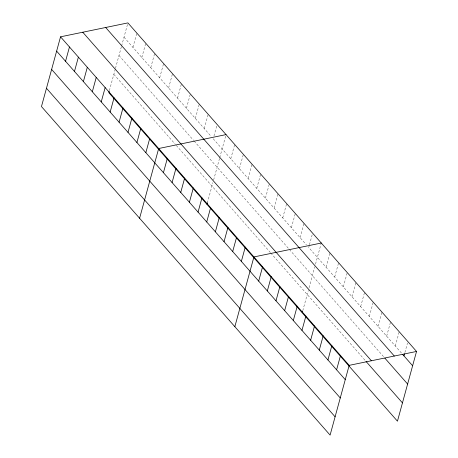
<?xml version="1.0" encoding="UTF-8"?>
<svg xmlns="http://www.w3.org/2000/svg" width="458" height="458" viewBox="0 0 458 458"><rect width="100%" height="100%" fill="white"/><g stroke="black" fill="none" stroke-linecap="round" stroke-linejoin="round"><path stroke-width="0.34" stroke-dasharray="2.29 1.72" d="M109.382 90.61L115.302 68.963M115.485 68.288L121.393 46.693M121.582 46.012L127.902 22.9M132.912 47.363L136.828 33.056M141.831 57.513L145.747 43.212M150.756 67.669L154.667 53.363M159.676 77.826L163.586 63.519M168.596 87.982L172.511 73.675M177.515 98.138L181.431 83.831M186.44 108.288L190.351 93.987M195.36 118.445L199.276 104.138M204.279 128.601L208.195 114.294M213.949 136.032L217.115 124.45M207.331 202.991L212.884 182.685M213.623 179.994L219.531 158.399M219.714 157.718L226.04 134.606M230.786 158.766L234.696 144.459M239.442 168.624L243.358 154.317M248.104 178.483L252.014 164.176M256.761 188.335L260.676 174.029M265.417 198.194L269.333 183.887M274.079 208.046L277.995 193.745M282.735 217.905L286.651 203.598M291.397 227.763L295.313 213.457M300.053 237.616L303.969 223.309M309.276 245.431L308.715 247.475L401.683 353.301M309.459 244.749L312.625 233.168M302.767 310.73L308.32 290.435M309.053 287.739L314.778 266.814M315.522 264.106L321.287 243.026M326.033 267.186L329.943 252.879M334.689 277.044L338.605 262.737M343.351 286.897L347.261 272.596M352.007 296.755L355.923 282.449M360.669 306.614L364.579 292.307M369.325 316.467L373.241 302.16M377.987 326.325L381.898 312.018M386.644 336.183L390.56 321.877M395.306 346.036L399.216 331.729M404.895 352.488L407.505 342.95M123.992 37.207L211.327 136.616M213.205 138.757L306.436 244.881M118.983 55.498L193.642 140.48M194.112 141.012L383.918 357.068M113.83 74.345L175.34 144.362M176.278 145.432L270.3 252.455M270.752 252.971L365.547 360.87"/><path stroke-width="0.69" d="M60.542 36.817L41.466 106.554L330.098 435.1L349.173 365.358L60.542 36.817L127.902 22.9L416.534 351.446L397.458 421.183L108.827 92.642L109.193 91.285M65.551 61.275L69.467 46.968M74.471 71.431L78.387 57.124M83.396 81.587L87.306 67.28M92.316 91.743L96.232 77.436M101.235 101.899L105.151 87.593M110.16 112.05L114.071 97.743M119.08 122.206L122.99 107.899M128 132.362L131.915 118.055M136.919 142.518L140.835 128.211M145.844 152.674L149.755 138.368M139.598 218.26L158.68 148.518L226.04 134.606M163.426 172.683L167.336 158.376M172.082 182.542L175.998 168.235M180.744 192.394L184.654 178.088M189.4 202.253L193.316 187.946M198.062 212.106L201.972 197.804M206.959 204.348L207.331 202.991M206.718 221.964L210.634 207.657M215.374 231.822L219.29 217.516M224.036 241.675L227.952 227.368M232.693 251.534L236.609 237.227M241.355 261.392L245.27 247.085M234.845 326.68L253.927 256.938L321.287 243.026M258.673 281.103L262.589 266.796M267.329 290.956L271.245 276.655M275.991 300.814L279.901 286.508M284.647 310.673L288.563 296.366M293.309 320.526L297.219 306.219M302.206 312.762L302.578 311.411M301.965 330.384L305.881 316.077M310.627 340.242L314.537 325.936M319.283 350.095L323.199 335.788M327.945 359.954L331.855 345.647M336.601 369.812L340.517 355.505M403.962 355.895L404.523 353.851M349.173 365.358L416.534 351.446M402.593 354.337L412.624 365.753M105.672 27.491L394.304 356.038M384.829 358.104L407.614 384.044M82.772 32.226L371.404 360.767M366.005 361.391L402.462 402.891M56.632 51.124L345.263 379.665M51.628 69.416L340.26 397.956M46.47 88.262L335.101 416.809"/></g></svg>
